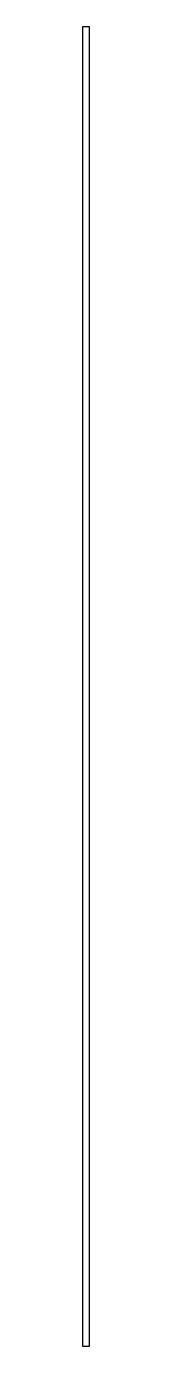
# Model space of a CAD drawing. Header units: millimetres. Extents: x 15.9 to 15.9, y -23 to -13.
import ezdxf

# ---------------------------------------------------------------- set-up
doc = ezdxf.new("R2010")
doc.units = ezdxf.units.MM

msp = doc.modelspace()

# ---------------------------------------------------------------- linework, layer by layer
msp.add_lwpolyline([(15.860701, -23), (15.860701, -13), (15.910701, -13), (15.910701, -23)], close=True)

doc.saveas('drawing.dxf')
